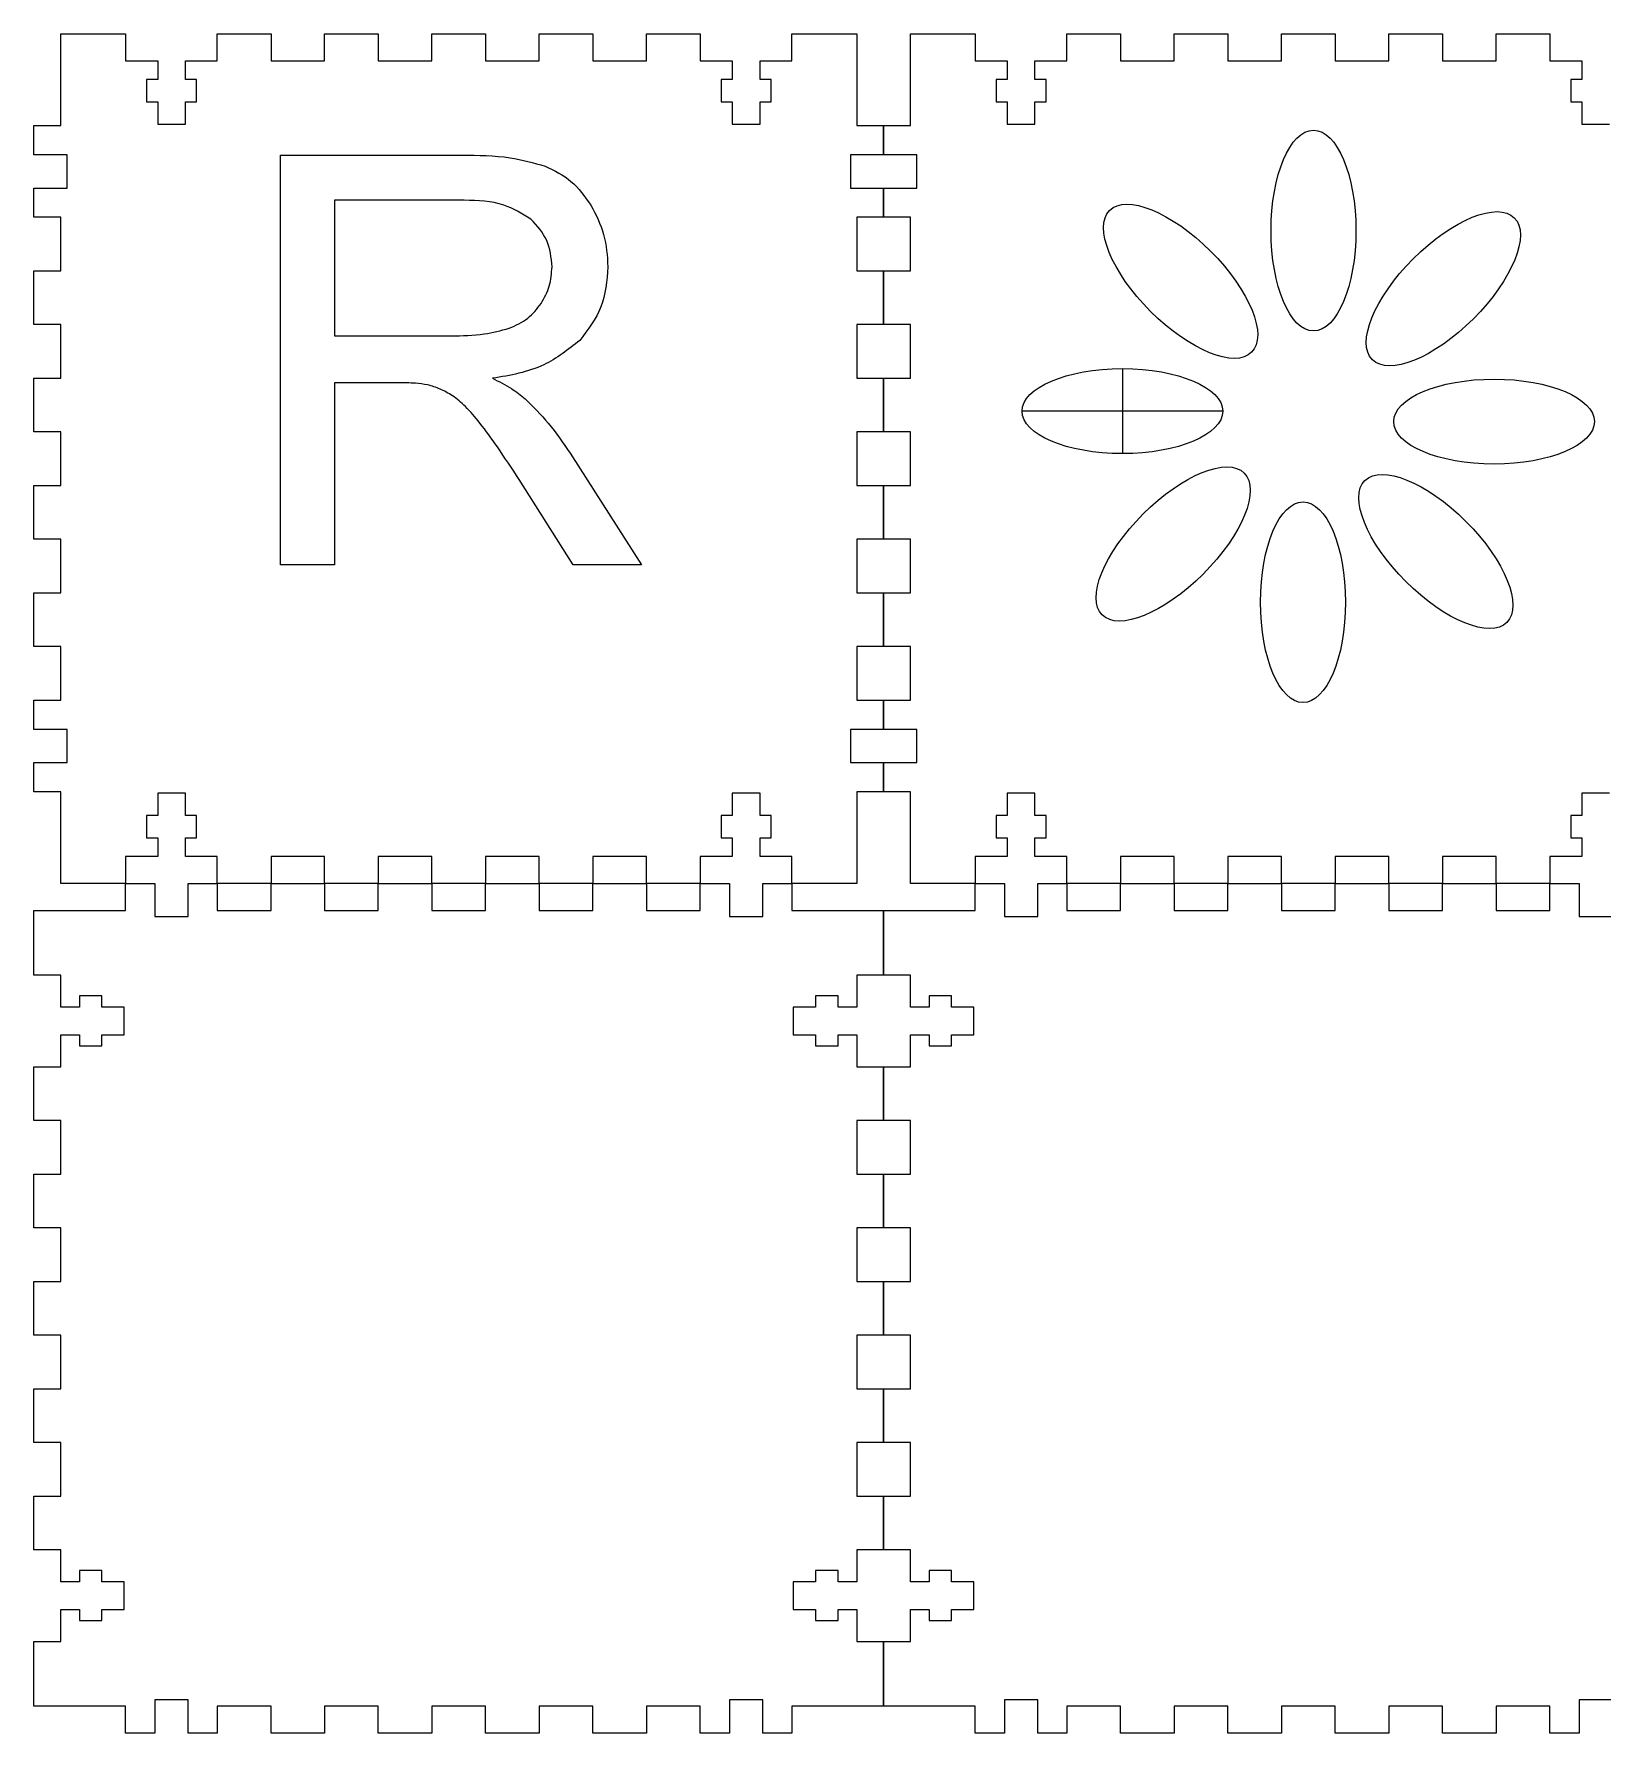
# Model space of a CAD drawing. Header units: millimetres. Extents: x -134 to 134, y -93 to 85.
# Drawn here: x -133.6 to 30.8, y -93 to 85.1 of the extents above; entities that cross this region are included whole.
import ezdxf

# ---------------------------------------------------------------- set-up
doc = ezdxf.new("R2010")
doc.units = ezdxf.units.MM
doc.layers.get('0').update_dxf_attribs({"linetype": 'CONTINUOUS'})

msp = doc.modelspace()

# ---------------------------------------------------------------- linework, layer by layer
for p, q in [((-130.76, 85.09), (-123.97, 85.09)), ((-130.76, 75.48), (-130.76, 85.09)), ((-123.97, 85.09), (-123.97, 82.28)), ((-114.36, 82.28), (-114.36, 85.09)), ((-114.36, 85.09), (-108.73, 85.09)), ((-108.73, 85.09), (-108.73, 82.28)), ((-103.11, 82.28), (-103.11, 85.09)), ((-103.11, 85.09), (-97.48, 85.09)), ((-97.48, 85.09), (-97.48, 82.28)), ((-91.86, 82.28), (-91.86, 85.09)), ((-91.86, 85.09), (-86.23, 85.09)), ((-86.23, 85.09), (-86.23, 82.28)), ((-80.61, 82.28), (-80.61, 85.09)), ((-80.61, 85.09), (-74.98, 85.09)), ((-74.98, 85.09), (-74.98, 82.28)), ((-69.36, 82.28), (-69.36, 85.09)), ((-69.36, 85.09), (-63.73, 85.09)), ((-63.73, 85.09), (-63.73, 82.28)), ((-54.12, 82.28), (-54.12, 85.09)), ((-54.12, 85.09), (-47.33, 85.09)), ((-47.33, 85.09), (-47.33, 75.48)), ((-41.7, 85.09), (-34.9, 85.09)), ((-41.7, 75.48), (-41.7, 85.09)), ((-34.9, 85.09), (-34.9, 82.28)), ((-25.29, 82.28), (-25.29, 85.09)), ((-25.29, 85.09), (-19.67, 85.09)), ((-19.67, 85.09), (-19.67, 82.28)), ((-14.04, 82.28), (-14.04, 85.09)), ((-14.04, 85.09), (-8.42, 85.09)), ((-8.42, 85.09), (-8.42, 82.28)), ((-2.79, 82.28), (-2.79, 85.09)), ((-2.79, 85.09), (2.83, 85.09)), ((2.83, 85.09), (2.83, 82.28)), ((8.46, 82.28), (8.46, 85.09)), ((8.46, 85.09), (14.08, 85.09)), ((14.08, 85.09), (14.08, 82.28)), ((19.71, 82.28), (19.71, 85.09)), ((19.71, 85.09), (25.33, 85.09)), ((25.33, 85.09), (25.33, 82.28)), ((-123.97, 82.28), (-120.61, 82.28)), ((-120.61, 82.28), (-120.61, 80.31)), ((-117.71, 80.31), (-117.71, 82.28)), ((-117.71, 82.28), (-114.36, 82.28)), ((-108.73, 82.28), (-103.11, 82.28)), ((-97.48, 82.28), (-91.86, 82.28)), ((-86.23, 82.28), (-80.61, 82.28)), ((-74.98, 82.28), (-69.36, 82.28)), ((-63.73, 82.28), (-60.38, 82.28)), ((-60.38, 82.28), (-60.38, 80.31)), ((-57.47, 80.31), (-57.47, 82.28)), ((-57.47, 82.28), (-54.12, 82.28)), ((-34.9, 82.28), (-31.55, 82.28)), ((-31.55, 82.28), (-31.55, 80.31)), ((-28.65, 80.31), (-28.65, 82.28)), ((-28.65, 82.28), (-25.29, 82.28)), ((-19.67, 82.28), (-14.04, 82.28)), ((-8.42, 82.28), (-2.79, 82.28)), ((2.83, 82.28), (8.46, 82.28)), ((14.08, 82.28), (19.71, 82.28)), ((25.33, 82.28), (28.68, 82.28)), ((28.68, 82.28), (28.68, 80.31)), ((-120.61, 80.31), (-121.79, 80.31)), ((-121.79, 80.31), (-121.79, 77.96)), ((-116.54, 80.31), (-117.71, 80.31)), ((-116.54, 77.96), (-116.54, 80.31)), ((-60.38, 80.31), (-61.55, 80.31)), ((-61.55, 80.31), (-61.55, 77.96)), ((-56.3, 80.31), (-57.47, 80.31)), ((-56.3, 77.96), (-56.3, 80.31)), ((-31.55, 80.31), (-32.72, 80.31)), ((-32.72, 80.31), (-32.72, 77.96)), ((-27.47, 80.31), (-28.65, 80.31)), ((-27.47, 77.96), (-27.47, 80.31)), ((28.68, 80.31), (27.51, 80.31)), ((27.51, 80.31), (27.51, 77.96)), ((-121.79, 77.96), (-120.61, 77.96)), ((-120.61, 77.96), (-120.61, 75.62)), ((-117.71, 75.62), (-117.71, 77.96)), ((-117.71, 77.96), (-116.54, 77.96)), ((-61.55, 77.96), (-60.38, 77.96)), ((-60.38, 77.96), (-60.38, 75.62)), ((-57.47, 75.62), (-57.47, 77.96)), ((-57.47, 77.96), (-56.3, 77.96)), ((-32.72, 77.96), (-31.55, 77.96)), ((-31.55, 77.96), (-31.55, 75.62)), ((-28.65, 75.62), (-28.65, 77.96)), ((-28.65, 77.96), (-27.47, 77.96)), ((27.51, 77.96), (28.68, 77.96)), ((28.68, 77.96), (28.68, 75.62)), ((-133.58, 72.41), (-133.58, 75.48)), ((-133.58, 75.48), (-130.76, 75.48)), ((-120.61, 75.62), (-117.71, 75.62)), ((-60.38, 75.62), (-57.47, 75.62)), ((-47.33, 75.48), (-44.51, 75.48)), ((-44.51, 75.48), (-44.51, 72.41)), ((-44.51, 72.41), (-44.51, 75.48)), ((-44.51, 75.48), (-41.7, 75.48)), ((-31.55, 75.62), (-28.65, 75.62)), ((28.68, 75.62), (31.59, 75.62)), ((-130.11, 72.41), (-133.58, 72.41)), ((-130.11, 68.94), (-130.11, 72.41)), ((-107.75, 29.44), (-107.75, 72.39)), ((-107.75, 72.39), (-88.71, 72.39)), ((-44.51, 72.41), (-47.98, 72.41)), ((-47.98, 72.41), (-47.98, 68.94)), ((-41.04, 72.41), (-44.51, 72.41)), ((-41.04, 68.94), (-41.04, 72.41)), ((-133.58, 65.87), (-133.58, 68.94)), ((-133.58, 68.94), (-130.11, 68.94)), ((-47.98, 68.94), (-44.51, 68.94)), ((-44.51, 68.94), (-44.51, 65.87)), ((-44.51, 65.87), (-44.51, 68.94)), ((-44.51, 68.94), (-41.04, 68.94)), ((-88.47, 67.65), (-102.07, 67.65)), ((-102.07, 67.65), (-102.07, 53.44)), ((-130.76, 65.87), (-133.58, 65.87)), ((-130.76, 60.25), (-130.76, 65.87)), ((-44.51, 65.87), (-47.33, 65.87)), ((-47.33, 65.87), (-47.33, 60.25)), ((-41.7, 65.87), (-44.51, 65.87)), ((-41.7, 60.25), (-41.7, 65.87)), ((-133.58, 54.62), (-133.58, 60.25)), ((-133.58, 60.25), (-130.76, 60.25)), ((-47.33, 60.25), (-44.51, 60.25)), ((-44.51, 60.25), (-44.51, 54.62)), ((-44.51, 54.62), (-44.51, 60.25)), ((-44.51, 60.25), (-41.7, 60.25)), ((-130.76, 54.62), (-133.58, 54.62)), ((-130.76, 48.99), (-130.76, 54.62)), ((-102.07, 53.44), (-89.85, 53.44)), ((-44.51, 54.62), (-47.33, 54.62)), ((-47.33, 54.62), (-47.33, 48.99)), ((-41.7, 54.62), (-44.51, 54.62)), ((-41.7, 48.99), (-41.7, 54.62)), ((-19.48, 50.01), (-19.48, 41.09)), ((-133.58, 43.37), (-133.58, 48.99)), ((-133.58, 48.99), (-130.76, 48.99)), ((-95.47, 48.52), (-102.07, 48.52)), ((-102.07, 48.52), (-102.07, 29.44)), ((-47.33, 48.99), (-44.51, 48.99)), ((-44.51, 48.99), (-44.51, 43.37)), ((-44.51, 43.37), (-44.51, 48.99)), ((-44.51, 48.99), (-41.7, 48.99)), ((-8.95, 45.55), (-30, 45.55)), ((-130.76, 43.37), (-133.58, 43.37)), ((-130.76, 37.74), (-130.76, 43.37)), ((-44.51, 43.37), (-47.33, 43.37)), ((-47.33, 43.37), (-47.33, 37.74)), ((-41.7, 43.37), (-44.51, 43.37)), ((-41.7, 37.74), (-41.7, 43.37)), ((-77.37, 41.13), (-69.9, 29.44)), ((-133.58, 32.12), (-133.58, 37.74)), ((-133.58, 37.74), (-130.76, 37.74)), ((-77.05, 29.44), (-82.73, 38.38)), ((-47.33, 37.74), (-44.51, 37.74)), ((-44.51, 37.74), (-44.51, 32.12)), ((-44.51, 32.12), (-44.51, 37.74)), ((-44.51, 37.74), (-41.7, 37.74)), ((-130.76, 32.12), (-133.58, 32.12)), ((-130.76, 26.49), (-130.76, 32.12)), ((-44.51, 32.12), (-47.33, 32.12)), ((-47.33, 32.12), (-47.33, 26.49)), ((-41.7, 32.12), (-44.51, 32.12)), ((-41.7, 26.49), (-41.7, 32.12)), ((-102.07, 29.44), (-107.75, 29.44)), ((-69.9, 29.44), (-77.05, 29.44)), ((-133.58, 20.87), (-133.58, 26.49)), ((-133.58, 26.49), (-130.76, 26.49)), ((-47.33, 26.49), (-44.51, 26.49)), ((-44.51, 26.49), (-44.51, 20.87)), ((-44.51, 20.87), (-44.51, 26.49)), ((-44.51, 26.49), (-41.7, 26.49)), ((-130.76, 20.87), (-133.58, 20.87)), ((-130.76, 15.24), (-130.76, 20.87)), ((-44.51, 20.87), (-47.33, 20.87)), ((-47.33, 20.87), (-47.33, 15.24)), ((-41.7, 20.87), (-44.51, 20.87)), ((-41.7, 15.24), (-41.7, 20.87)), ((-133.58, 12.17), (-133.58, 15.24)), ((-133.58, 15.24), (-130.76, 15.24)), ((-47.33, 15.24), (-44.51, 15.24)), ((-44.51, 15.24), (-44.51, 12.17)), ((-44.51, 12.17), (-44.51, 15.24)), ((-44.51, 15.24), (-41.7, 15.24)), ((-130.11, 12.17), (-133.58, 12.17)), ((-130.11, 8.71), (-130.11, 12.17)), ((-44.51, 12.17), (-47.98, 12.17)), ((-47.98, 12.17), (-47.98, 8.71)), ((-41.04, 12.17), (-44.51, 12.17)), ((-41.04, 8.71), (-41.04, 12.17)), ((-133.58, 5.64), (-133.58, 8.71)), ((-133.58, 8.71), (-130.11, 8.71)), ((-47.98, 8.71), (-44.51, 8.71)), ((-44.51, 8.71), (-44.51, 5.64)), ((-44.51, 5.64), (-44.51, 8.71)), ((-44.51, 8.71), (-41.04, 8.71)), ((-130.76, 5.64), (-133.58, 5.64)), ((-130.76, -3.97), (-130.76, 5.64)), ((-117.71, 5.49), (-120.61, 5.49)), ((-120.61, 5.49), (-120.61, 3.15)), ((-117.71, 3.15), (-117.71, 5.49)), ((-57.47, 5.49), (-60.38, 5.49)), ((-60.38, 5.49), (-60.38, 3.15)), ((-57.47, 3.15), (-57.47, 5.49)), ((-44.51, 5.64), (-47.33, 5.64)), ((-47.33, 5.64), (-47.33, -3.97)), ((-41.7, 5.64), (-44.51, 5.64)), ((-41.7, -3.97), (-41.7, 5.64)), ((-28.65, 5.49), (-31.55, 5.49)), ((-31.55, 5.49), (-31.55, 3.15)), ((-28.65, 3.15), (-28.65, 5.49)), ((31.59, 5.49), (28.68, 5.49)), ((28.68, 5.49), (28.68, 3.15)), ((-120.61, 3.15), (-121.79, 3.15)), ((-121.79, 3.15), (-121.79, 0.81)), ((-116.54, 3.15), (-117.71, 3.15)), ((-116.54, 0.81), (-116.54, 3.15)), ((-60.38, 3.15), (-61.55, 3.15)), ((-61.55, 3.15), (-61.55, 0.81)), ((-56.3, 3.15), (-57.47, 3.15)), ((-56.3, 0.81), (-56.3, 3.15)), ((-31.55, 3.15), (-32.72, 3.15)), ((-32.72, 3.15), (-32.72, 0.81)), ((-27.47, 3.15), (-28.65, 3.15)), ((-27.47, 0.81), (-27.47, 3.15)), ((28.68, 3.15), (27.51, 3.15)), ((27.51, 3.15), (27.51, 0.81)), ((-121.79, 0.81), (-120.61, 0.81)), ((-120.61, 0.81), (-120.61, -1.16)), ((-117.71, -1.16), (-117.71, 0.81)), ((-117.71, 0.81), (-116.54, 0.81)), ((-61.55, 0.81), (-60.38, 0.81)), ((-60.38, 0.81), (-60.38, -1.16)), ((-57.47, -1.16), (-57.47, 0.81)), ((-57.47, 0.81), (-56.3, 0.81)), ((-32.72, 0.81), (-31.55, 0.81)), ((-31.55, 0.81), (-31.55, -1.16)), ((-28.65, -1.16), (-28.65, 0.81)), ((-28.65, 0.81), (-27.47, 0.81)), ((27.51, 0.81), (28.68, 0.81)), ((28.68, 0.81), (28.68, -1.16)), ((-120.61, -1.16), (-123.97, -1.16)), ((-123.97, -1.16), (-123.97, -3.97)), ((-114.36, -1.16), (-117.71, -1.16)), ((-114.36, -3.97), (-114.36, -1.16)), ((-103.11, -1.16), (-108.73, -1.16)), ((-108.73, -1.16), (-108.73, -3.97)), ((-103.11, -3.97), (-103.11, -1.16)), ((-91.86, -1.16), (-97.48, -1.16)), ((-97.48, -1.16), (-97.48, -3.97)), ((-91.86, -3.97), (-91.86, -1.16)), ((-80.61, -1.16), (-86.23, -1.16)), ((-86.23, -1.16), (-86.23, -3.97)), ((-80.61, -3.97), (-80.61, -1.16)), ((-69.36, -1.16), (-74.98, -1.16)), ((-74.98, -1.16), (-74.98, -3.97)), ((-69.36, -3.97), (-69.36, -1.16)), ((-60.38, -1.16), (-63.73, -1.16)), ((-63.73, -1.16), (-63.73, -3.97)), ((-54.12, -1.16), (-57.47, -1.16)), ((-54.12, -3.97), (-54.12, -1.16)), ((-31.55, -1.16), (-34.9, -1.16)), ((-34.9, -1.16), (-34.9, -3.97)), ((-25.29, -1.16), (-28.65, -1.16)), ((-25.29, -3.97), (-25.29, -1.16)), ((-14.04, -1.16), (-19.67, -1.16)), ((-19.67, -1.16), (-19.67, -3.97)), ((-14.04, -3.97), (-14.04, -1.16)), ((-2.79, -1.16), (-8.42, -1.16)), ((-8.42, -1.16), (-8.42, -3.97)), ((-2.79, -3.97), (-2.79, -1.16)), ((8.46, -1.16), (2.83, -1.16)), ((2.83, -1.16), (2.83, -3.97)), ((8.46, -3.97), (8.46, -1.16)), ((19.71, -1.16), (14.08, -1.16)), ((14.08, -1.16), (14.08, -3.97)), ((19.71, -3.97), (19.71, -1.16)), ((28.68, -1.16), (25.33, -1.16)), ((25.33, -1.16), (25.33, -3.97)), ((-123.97, -3.97), (-130.76, -3.97)), ((-123.97, -6.79), (-123.97, -3.97)), ((-123.97, -3.97), (-120.9, -3.97)), ((-120.9, -3.97), (-120.9, -7.44)), ((-117.43, -7.44), (-117.43, -3.97)), ((-117.43, -3.97), (-114.36, -3.97)), ((-108.73, -3.97), (-114.36, -3.97)), ((-114.36, -3.97), (-114.36, -6.79)), ((-108.73, -6.79), (-108.73, -3.97)), ((-108.73, -3.97), (-103.11, -3.97)), ((-97.48, -3.97), (-103.11, -3.97)), ((-103.11, -3.97), (-103.11, -6.79)), ((-97.48, -6.79), (-97.48, -3.97)), ((-97.48, -3.97), (-91.86, -3.97)), ((-86.23, -3.97), (-91.86, -3.97)), ((-91.86, -3.97), (-91.86, -6.79)), ((-86.23, -6.79), (-86.23, -3.97)), ((-86.23, -3.97), (-80.61, -3.97)), ((-74.98, -3.97), (-80.61, -3.97)), ((-80.61, -3.97), (-80.61, -6.79)), ((-74.98, -6.79), (-74.98, -3.97)), ((-74.98, -3.97), (-69.36, -3.97)), ((-63.73, -3.97), (-69.36, -3.97)), ((-69.36, -3.97), (-69.36, -6.79)), ((-63.73, -6.79), (-63.73, -3.97)), ((-63.73, -3.97), (-60.66, -3.97)), ((-60.66, -3.97), (-60.66, -7.44)), ((-57.19, -7.44), (-57.19, -3.97)), ((-57.19, -3.97), (-54.12, -3.97)), ((-47.33, -3.97), (-54.12, -3.97)), ((-54.12, -3.97), (-54.12, -6.79)), ((-34.9, -3.97), (-41.7, -3.97)), ((-34.9, -6.79), (-34.9, -3.97)), ((-34.9, -3.97), (-31.83, -3.97)), ((-31.83, -3.97), (-31.83, -7.44)), ((-28.36, -7.44), (-28.36, -3.97)), ((-28.36, -3.97), (-25.29, -3.97)), ((-19.67, -3.97), (-25.29, -3.97)), ((-25.29, -3.97), (-25.29, -6.79)), ((-19.67, -6.79), (-19.67, -3.97)), ((-19.67, -3.97), (-14.04, -3.97)), ((-8.42, -3.97), (-14.04, -3.97)), ((-14.04, -3.97), (-14.04, -6.79)), ((-8.42, -6.79), (-8.42, -3.97)), ((-8.42, -3.97), (-2.79, -3.97)), ((2.83, -3.97), (-2.79, -3.97)), ((-2.79, -3.97), (-2.79, -6.79)), ((2.83, -6.79), (2.83, -3.97)), ((2.83, -3.97), (8.46, -3.97)), ((14.08, -3.97), (8.46, -3.97)), ((8.46, -3.97), (8.46, -6.79)), ((14.08, -6.79), (14.08, -3.97)), ((14.08, -3.97), (19.71, -3.97)), ((25.33, -3.97), (19.71, -3.97)), ((19.71, -3.97), (19.71, -6.79)), ((25.33, -6.79), (25.33, -3.97)), ((25.33, -3.97), (28.4, -3.97)), ((28.4, -3.97), (28.4, -7.44)), ((-133.58, -6.79), (-123.97, -6.79)), ((-133.58, -13.58), (-133.58, -6.79)), ((-114.36, -6.79), (-108.73, -6.79)), ((-103.11, -6.79), (-97.48, -6.79)), ((-91.86, -6.79), (-86.23, -6.79)), ((-80.61, -6.79), (-74.98, -6.79)), ((-69.36, -6.79), (-63.73, -6.79)), ((-54.12, -6.79), (-44.51, -6.79)), ((-44.51, -6.79), (-44.51, -13.58)), ((-44.51, -6.79), (-34.9, -6.79)), ((-44.51, -13.58), (-44.51, -6.79)), ((-25.29, -6.79), (-19.67, -6.79)), ((-14.04, -6.79), (-8.42, -6.79)), ((-2.79, -6.79), (2.83, -6.79)), ((8.46, -6.79), (14.08, -6.79)), ((19.71, -6.79), (25.33, -6.79)), ((-120.9, -7.44), (-117.43, -7.44)), ((-60.66, -7.44), (-57.19, -7.44)), ((-31.83, -7.44), (-28.36, -7.44)), ((28.4, -7.44), (31.87, -7.44)), ((-130.76, -13.58), (-133.58, -13.58)), ((-130.76, -16.93), (-130.76, -13.58)), ((-44.51, -13.58), (-47.33, -13.58)), ((-47.33, -13.58), (-47.33, -16.93)), ((-41.7, -13.58), (-44.51, -13.58)), ((-41.7, -16.93), (-41.7, -13.58)), ((-126.45, -15.76), (-128.79, -15.76)), ((-128.79, -15.76), (-128.79, -16.93)), ((-126.45, -16.93), (-126.45, -15.76)), ((-49.29, -15.76), (-51.64, -15.76)), ((-51.64, -15.76), (-51.64, -16.93)), ((-49.29, -16.93), (-49.29, -15.76)), ((-37.39, -15.76), (-39.73, -15.76)), ((-39.73, -15.76), (-39.73, -16.93)), ((-37.39, -16.93), (-37.39, -15.76)), ((-128.79, -16.93), (-130.76, -16.93)), ((-124.11, -16.93), (-126.45, -16.93)), ((-124.11, -19.84), (-124.11, -16.93)), ((-51.64, -16.93), (-53.98, -16.93)), ((-53.98, -16.93), (-53.98, -19.84)), ((-47.33, -16.93), (-49.29, -16.93)), ((-39.73, -16.93), (-41.7, -16.93)), ((-35.04, -16.93), (-37.39, -16.93)), ((-35.04, -19.84), (-35.04, -16.93)), ((-130.76, -23.19), (-130.76, -19.84)), ((-130.76, -19.84), (-128.79, -19.84)), ((-128.79, -19.84), (-128.79, -21.01)), ((-128.79, -21.01), (-126.45, -21.01)), ((-126.45, -21.01), (-126.45, -19.84)), ((-126.45, -19.84), (-124.11, -19.84)), ((-53.98, -19.84), (-51.64, -19.84)), ((-51.64, -19.84), (-51.64, -21.01)), ((-51.64, -21.01), (-49.29, -21.01)), ((-49.29, -21.01), (-49.29, -19.84)), ((-49.29, -19.84), (-47.33, -19.84)), ((-47.33, -19.84), (-47.33, -23.19)), ((-41.7, -23.19), (-41.7, -19.84)), ((-41.7, -19.84), (-39.73, -19.84)), ((-39.73, -19.84), (-39.73, -21.01)), ((-39.73, -21.01), (-37.39, -21.01)), ((-37.39, -21.01), (-37.39, -19.84)), ((-37.39, -19.84), (-35.04, -19.84)), ((-133.58, -28.82), (-133.58, -23.19)), ((-133.58, -23.19), (-130.76, -23.19)), ((-47.33, -23.19), (-44.51, -23.19)), ((-44.51, -23.19), (-44.51, -28.82)), ((-44.51, -28.82), (-44.51, -23.19)), ((-44.51, -23.19), (-41.7, -23.19)), ((-130.76, -28.82), (-133.58, -28.82)), ((-130.76, -34.44), (-130.76, -28.82)), ((-44.51, -28.82), (-47.33, -28.82)), ((-47.33, -28.82), (-47.33, -34.44)), ((-41.7, -28.82), (-44.51, -28.82)), ((-41.7, -34.44), (-41.7, -28.82)), ((-133.58, -40.07), (-133.58, -34.44)), ((-133.58, -34.44), (-130.76, -34.44)), ((-47.33, -34.44), (-44.51, -34.44)), ((-44.51, -34.44), (-44.51, -40.07)), ((-44.51, -40.07), (-44.51, -34.44)), ((-44.51, -34.44), (-41.7, -34.44)), ((-130.76, -40.07), (-133.58, -40.07)), ((-130.76, -45.69), (-130.76, -40.07)), ((-44.51, -40.07), (-47.33, -40.07)), ((-47.33, -40.07), (-47.33, -45.69)), ((-41.7, -40.07), (-44.51, -40.07)), ((-41.7, -45.69), (-41.7, -40.07)), ((-133.58, -51.32), (-133.58, -45.69)), ((-133.58, -45.69), (-130.76, -45.69)), ((-47.33, -45.69), (-44.51, -45.69)), ((-44.51, -45.69), (-44.51, -51.32)), ((-44.51, -51.32), (-44.51, -45.69)), ((-44.51, -45.69), (-41.7, -45.69)), ((-130.76, -51.32), (-133.58, -51.32)), ((-130.76, -56.94), (-130.76, -51.32)), ((-44.51, -51.32), (-47.33, -51.32)), ((-47.33, -51.32), (-47.33, -56.94)), ((-41.7, -51.32), (-44.51, -51.32)), ((-41.7, -56.94), (-41.7, -51.32)), ((-133.58, -62.57), (-133.58, -56.94)), ((-133.58, -56.94), (-130.76, -56.94)), ((-47.33, -56.94), (-44.51, -56.94)), ((-44.51, -56.94), (-44.51, -62.57)), ((-44.51, -62.57), (-44.51, -56.94)), ((-44.51, -56.94), (-41.7, -56.94)), ((-130.76, -62.57), (-133.58, -62.57)), ((-130.76, -68.19), (-130.76, -62.57)), ((-44.51, -62.57), (-47.33, -62.57)), ((-47.33, -62.57), (-47.33, -68.19)), ((-41.7, -62.57), (-44.51, -62.57)), ((-41.7, -68.19), (-41.7, -62.57)), ((-133.58, -73.82), (-133.58, -68.19)), ((-133.58, -68.19), (-130.76, -68.19)), ((-47.33, -68.19), (-44.51, -68.19)), ((-44.51, -68.19), (-44.51, -73.82)), ((-44.51, -73.82), (-44.51, -68.19)), ((-44.51, -68.19), (-41.7, -68.19)), ((-130.76, -73.82), (-133.58, -73.82)), ((-130.76, -77.17), (-130.76, -73.82)), ((-44.51, -73.82), (-47.33, -73.82)), ((-47.33, -73.82), (-47.33, -77.17)), ((-41.7, -73.82), (-44.51, -73.82)), ((-41.7, -77.17), (-41.7, -73.82)), ((-126.45, -76), (-128.79, -76)), ((-128.79, -76), (-128.79, -77.17)), ((-126.45, -77.17), (-126.45, -76)), ((-49.29, -76), (-51.64, -76)), ((-51.64, -76), (-51.64, -77.17)), ((-49.29, -77.17), (-49.29, -76)), ((-37.39, -76), (-39.73, -76)), ((-39.73, -76), (-39.73, -77.17)), ((-37.39, -77.17), (-37.39, -76)), ((-128.79, -77.17), (-130.76, -77.17)), ((-124.11, -77.17), (-126.45, -77.17)), ((-124.11, -80.08), (-124.11, -77.17)), ((-51.64, -77.17), (-53.98, -77.17)), ((-53.98, -77.17), (-53.98, -80.08)), ((-47.33, -77.17), (-49.29, -77.17)), ((-39.73, -77.17), (-41.7, -77.17)), ((-35.04, -77.17), (-37.39, -77.17)), ((-35.04, -80.08), (-35.04, -77.17)), ((-130.76, -83.43), (-130.76, -80.08)), ((-130.76, -80.08), (-128.79, -80.08)), ((-128.79, -80.08), (-128.79, -81.25)), ((-126.45, -81.25), (-126.45, -80.08)), ((-126.45, -80.08), (-124.11, -80.08)), ((-53.98, -80.08), (-51.64, -80.08)), ((-51.64, -80.08), (-51.64, -81.25)), ((-49.29, -81.25), (-49.29, -80.08)), ((-49.29, -80.08), (-47.33, -80.08)), ((-47.33, -80.08), (-47.33, -83.43)), ((-41.7, -83.43), (-41.7, -80.08)), ((-41.7, -80.08), (-39.73, -80.08)), ((-39.73, -80.08), (-39.73, -81.25)), ((-37.39, -81.25), (-37.39, -80.08)), ((-37.39, -80.08), (-35.04, -80.08)), ((-128.79, -81.25), (-126.45, -81.25)), ((-51.64, -81.25), (-49.29, -81.25)), ((-39.73, -81.25), (-37.39, -81.25)), ((-133.58, -90.22), (-133.58, -83.43)), ((-133.58, -83.43), (-130.76, -83.43)), ((-47.33, -83.43), (-44.51, -83.43)), ((-44.51, -83.43), (-44.51, -90.22)), ((-44.51, -90.22), (-44.51, -83.43)), ((-44.51, -83.43), (-41.7, -83.43)), ((-123.97, -90.22), (-133.58, -90.22)), ((-123.97, -93.04), (-123.97, -90.22)), ((-117.43, -89.57), (-120.9, -89.57)), ((-120.9, -89.57), (-120.9, -93.04)), ((-117.43, -93.04), (-117.43, -89.57)), ((-108.73, -90.22), (-114.36, -90.22)), ((-114.36, -90.22), (-114.36, -93.04)), ((-108.73, -93.04), (-108.73, -90.22)), ((-97.48, -90.22), (-103.11, -90.22)), ((-103.11, -90.22), (-103.11, -93.04)), ((-97.48, -93.04), (-97.48, -90.22)), ((-86.23, -90.22), (-91.86, -90.22)), ((-91.86, -90.22), (-91.86, -93.04)), ((-86.23, -93.04), (-86.23, -90.22)), ((-74.98, -90.22), (-80.61, -90.22)), ((-80.61, -90.22), (-80.61, -93.04)), ((-74.98, -93.04), (-74.98, -90.22)), ((-63.73, -90.22), (-69.36, -90.22)), ((-69.36, -90.22), (-69.36, -93.04)), ((-63.73, -93.04), (-63.73, -90.22)), ((-57.19, -89.57), (-60.66, -89.57)), ((-60.66, -89.57), (-60.66, -93.04)), ((-57.19, -93.04), (-57.19, -89.57)), ((-44.51, -90.22), (-54.12, -90.22)), ((-54.12, -90.22), (-54.12, -93.04)), ((-34.9, -90.22), (-44.51, -90.22)), ((-34.9, -93.04), (-34.9, -90.22)), ((-28.36, -89.57), (-31.83, -89.57)), ((-31.83, -89.57), (-31.83, -93.04)), ((-28.36, -93.04), (-28.36, -89.57)), ((-19.67, -90.22), (-25.29, -90.22)), ((-25.29, -90.22), (-25.29, -93.04)), ((-19.67, -93.04), (-19.67, -90.22)), ((-8.42, -90.22), (-14.04, -90.22)), ((-14.04, -90.22), (-14.04, -93.04)), ((-8.42, -93.04), (-8.42, -90.22)), ((2.83, -90.22), (-2.79, -90.22)), ((-2.79, -90.22), (-2.79, -93.04)), ((2.83, -93.04), (2.83, -90.22)), ((14.08, -90.22), (8.46, -90.22)), ((8.46, -90.22), (8.46, -93.04)), ((14.08, -93.04), (14.08, -90.22)), ((25.33, -90.22), (19.71, -90.22)), ((19.71, -90.22), (19.71, -93.04)), ((25.33, -93.04), (25.33, -90.22)), ((31.87, -89.57), (28.4, -89.57)), ((28.4, -89.57), (28.4, -93.04)), ((-120.9, -93.04), (-123.97, -93.04)), ((-114.36, -93.04), (-117.43, -93.04)), ((-103.11, -93.04), (-108.73, -93.04)), ((-91.86, -93.04), (-97.48, -93.04)), ((-80.61, -93.04), (-86.23, -93.04)), ((-69.36, -93.04), (-74.98, -93.04)), ((-60.66, -93.04), (-63.73, -93.04)), ((-54.12, -93.04), (-57.19, -93.04)), ((-31.83, -93.04), (-34.9, -93.04)), ((-25.29, -93.04), (-28.36, -93.04)), ((-14.04, -93.04), (-19.67, -93.04)), ((-2.79, -93.04), (-8.42, -93.04)), ((8.46, -93.04), (2.83, -93.04)), ((19.71, -93.04), (14.08, -93.04)), ((28.4, -93.04), (25.33, -93.04))]:
    msp.add_line(p, q)
for centre, major_axis in [((0.55, 64.48), (0, 10.52)), ((-13.38, 59.16), (-7.44, 7.44)), ((14.16, 58.38), (7.44, 7.44)), ((-19.48, 45.55), (-10.52, 0)), ((19.48, 44.45), (10.52, 0)), ((-14.16, 31.62), (-7.44, -7.44)), ((13.38, 30.84), (7.44, -7.44)), ((-0.55, 25.52), (0, -10.52))]:
    msp.add_ellipse(centre, major_axis=major_axis, ratio=0.42341)
for points, knots in [([(-88.71, 72.39), (-87.01, 72.38), (-84.05, 72.36), (-81.2, 71.57), (-79.98, 71.24)], [0, 0, 0, 0, 0.5061985, 0.8839793, 0.8839793, 0.8839793, 0.8839793]), ([(-79.98, 71.24), (-79.03, 70.77), (-77.09, 69.81), (-75.84, 68.05), (-75.2, 67.15)], [0, 0, 0, 0, 0.3128318, 0.63749, 0.63749, 0.63749, 0.63749]), ([(-81.49, 65.68), (-82.41, 66.25), (-84.54, 67.56), (-87.05, 67.62), (-88.47, 67.65)], [0, 0, 0, 0, 0.3210242, 0.7373783, 0.7373783, 0.7373783, 0.7373783]), ([(-75.2, 67.15), (-74.68, 66.14), (-73.63, 64.11), (-73.49, 61.83), (-73.41, 60.67)], [0, 0, 0, 0, 0.3362207, 0.6782625, 0.6782625, 0.6782625, 0.6782625]), ([(-79.27, 60.67), (-79.36, 61.64), (-79.54, 63.56), (-80.84, 64.98), (-81.49, 65.68)], [0, 0, 0, 0, 0.2830422, 0.5612924, 0.5612924, 0.5612924, 0.5612924]), ([(-80.42, 56.82), (-80.08, 57.42), (-79.42, 58.62), (-79.32, 59.99), (-79.27, 60.67)], [0, 0, 0, 0, 0.2038256, 0.4061693, 0.4061693, 0.4061693, 0.4061693]), ([(-73.41, 60.67), (-73.53, 59.22), (-73.76, 56.36), (-75.51, 54.09), (-76.37, 52.97)], [0, 0, 0, 0, 0.4275901, 0.8414817, 0.8414817, 0.8414817, 0.8414817]), ([(-83.76, 54.24), (-83.07, 54.54), (-81.75, 55.13), (-80.85, 56.27), (-80.42, 56.82)], [0, 0, 0, 0, 0.2199035, 0.4277681, 0.4277681, 0.4277681, 0.4277681]), ([(-89.85, 53.44), (-88.68, 53.45), (-86.62, 53.47), (-84.63, 54.01), (-83.76, 54.24)], [0, 0, 0, 0, 0.3477518, 0.6168311, 0.6168311, 0.6168311, 0.6168311]), ([(-76.37, 52.97), (-77.58, 52.01), (-80.26, 49.88), (-83.65, 49.3), (-85.51, 48.99)], [0, 0, 0, 0, 0.455456, 1.011514, 1.011514, 1.011514, 1.011514]), ([(-92.31, 48.31), (-92.73, 48.37), (-93.78, 48.52), (-94.84, 48.52), (-95.47, 48.52)], [0, 0, 0, 0, 0.1283662, 0.3174006, 0.3174006, 0.3174006, 0.3174006]), ([(-89.72, 47.17), (-90.14, 47.42), (-90.96, 47.91), (-91.87, 48.18), (-92.31, 48.31)], [0, 0, 0, 0, 0.146164, 0.2843246, 0.2843246, 0.2843246, 0.2843246]), ([(-85.51, 48.99), (-84.84, 48.65), (-83.62, 48.05), (-82.56, 47.22), (-82.09, 46.85)], [0, 0, 0, 0, 0.225807, 0.4049646, 0.4049646, 0.4049646, 0.4049646]), ([(-86.83, 44.3), (-87.32, 44.9), (-88.17, 45.97), (-89.25, 46.81), (-89.72, 47.17)], [0, 0, 0, 0, 0.2317467, 0.4083291, 0.4083291, 0.4083291, 0.4083291]), ([(-82.09, 46.85), (-81.25, 46.01), (-79.5, 44.26), (-78.1, 42.21), (-77.37, 41.13)], [0, 0, 0, 0, 0.35336, 0.7423098, 0.7423098, 0.7423098, 0.7423098]), ([(-82.73, 38.38), (-83.47, 39.53), (-84.78, 41.54), (-86.21, 43.47), (-86.83, 44.3)], [0, 0, 0, 0, 0.4099312, 0.7202085, 0.7202085, 0.7202085, 0.7202085])]:
    msp.add_open_spline(points, degree=3, knots=knots)

doc.saveas('drawing.dxf')
